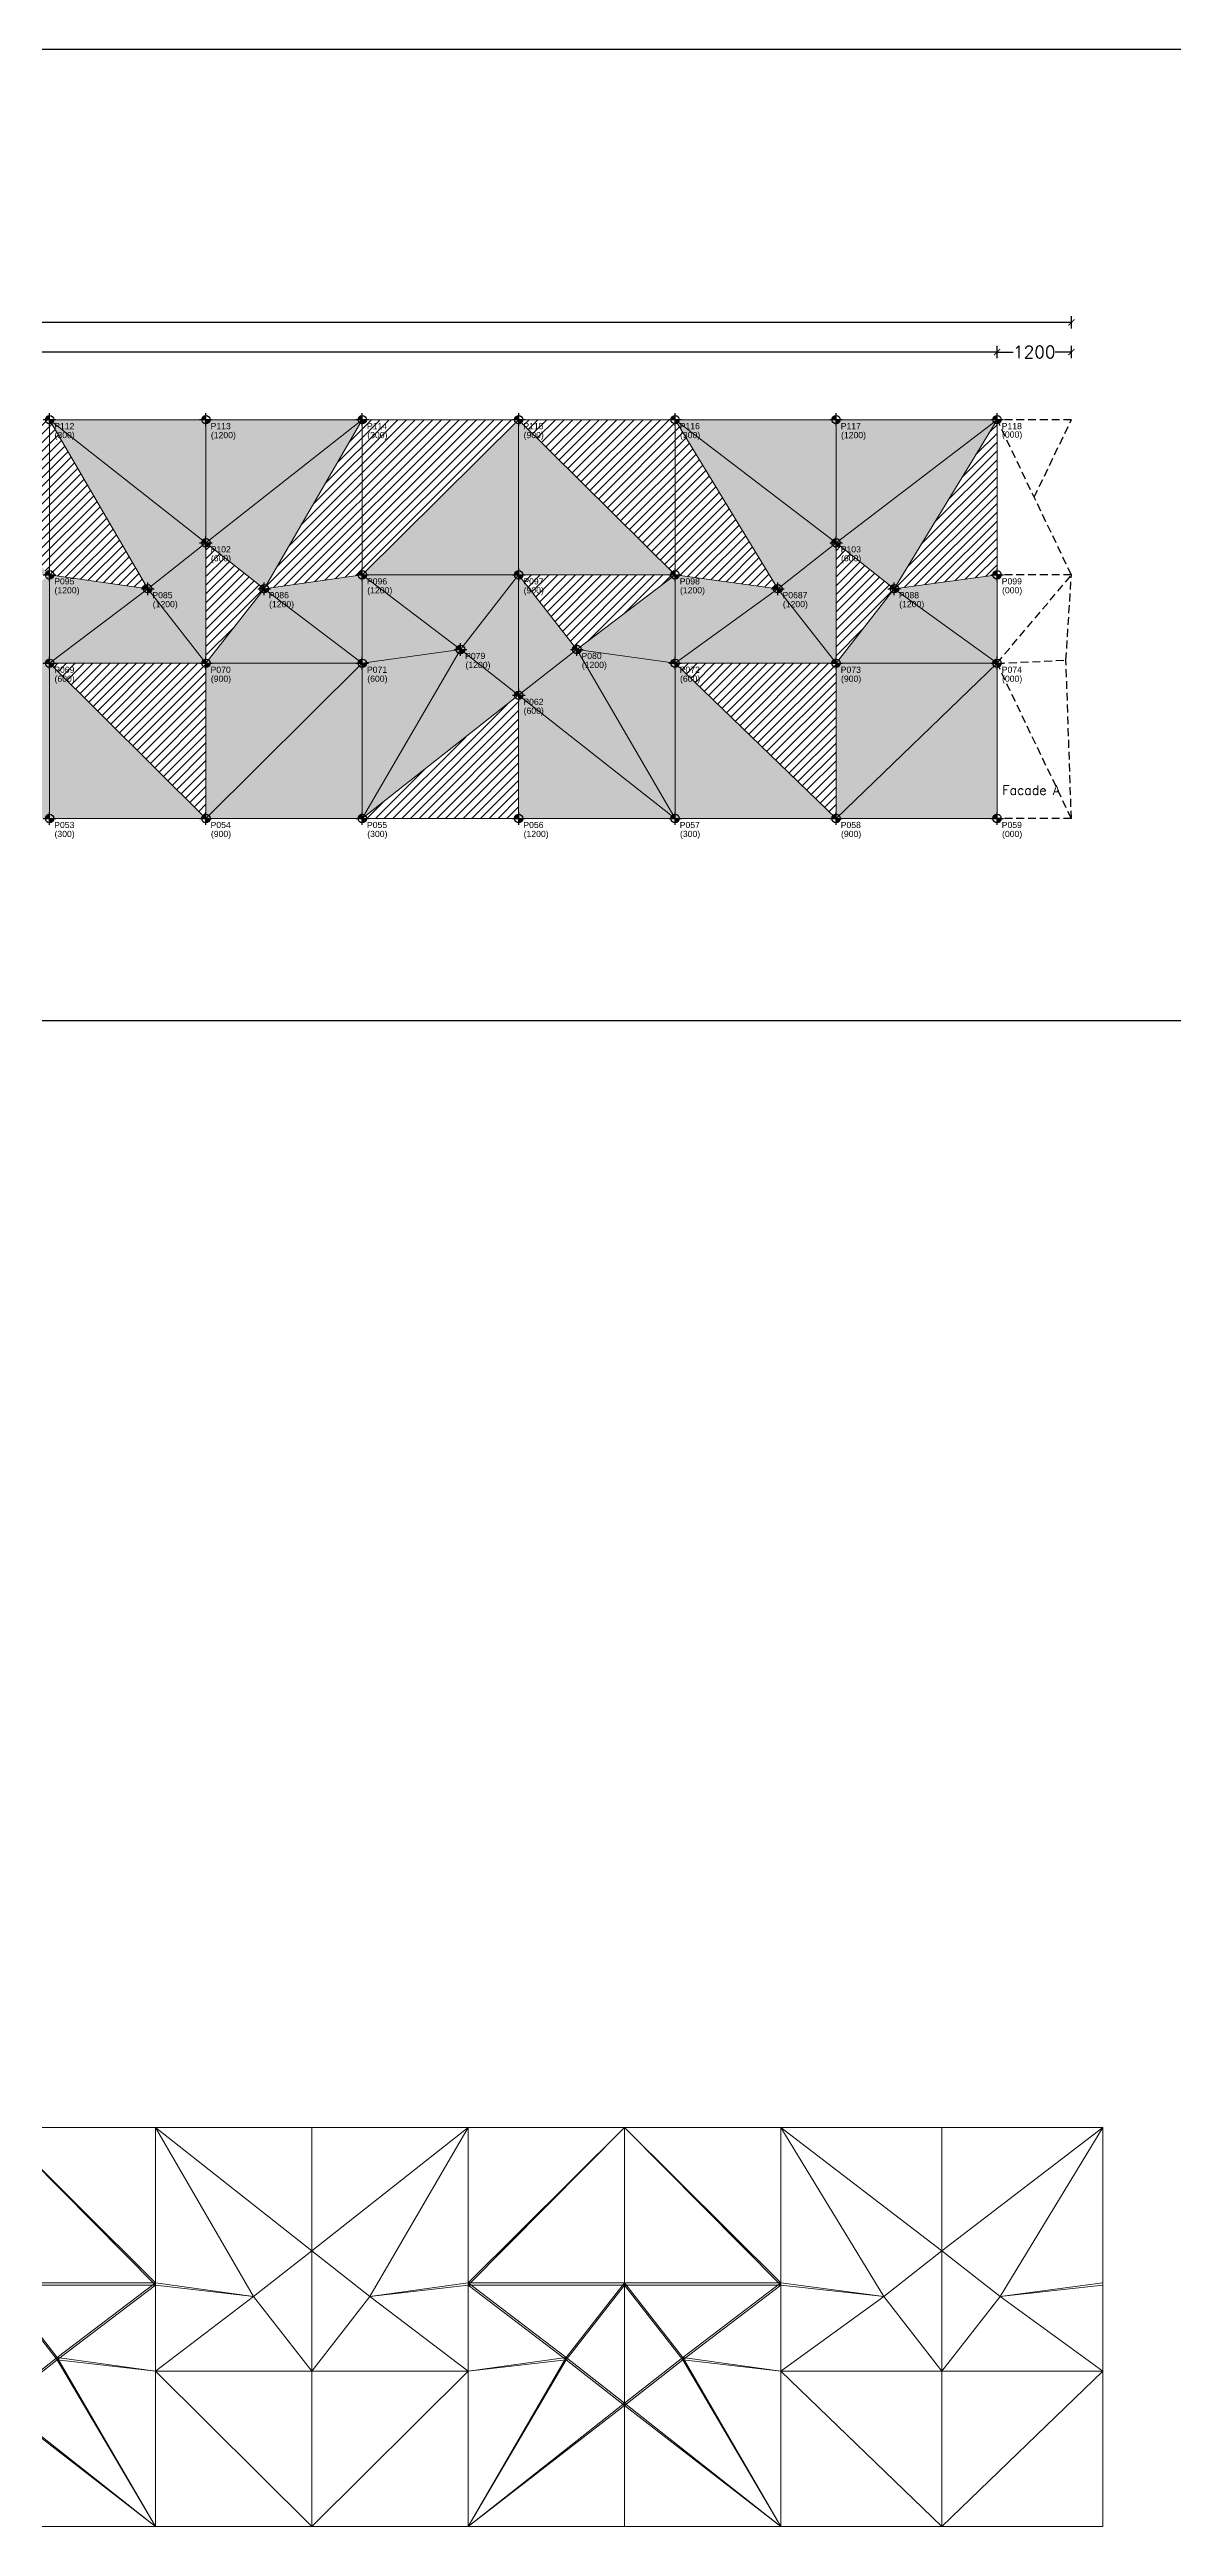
# Model space of a CAD drawing. Header units: millimetres. Extents: x -5121 to 189455, y -14753 to 25252.
# Drawn here: x 131596 to 149744, y -14753 to 25252 of the extents above; entities that cross this region are included whole.
import ezdxf
from ezdxf.enums import TextEntityAlignment as Align

# ---------------------------------------------------------------- set-up
doc = ezdxf.new("R2010")
doc.units = ezdxf.units.MM
doc.header["$MEASUREMENT"] = 0
doc.header["$PDMODE"] = 3
doc.header["$PDSIZE"] = -1
doc.linetypes.add('HIDDEN', pattern=[9.525, 6.35, -3.175])
for name, color, linetype in [('Ano_Tag_Coordinate', 95, 'Continuous'), ('Ano_Tag_Lvl', 95, 'Continuous'), ('Dim_Arc_100', 4, 'Continuous'), ('Hth_Elv_199', 199, 'Continuous'), ('Hth_Elv_200', 200, 'Continuous'), ('Hth_Elv_201', 201, 'Continuous'), ('Pln_Elv_05', 9, 'Continuous'), ('Txt_Ano', 95, 'Continuous'), ('Txt_Arc', 95, 'Continuous')]:
    doc.layers.add(name, color=color, linetype=linetype)
doc.layers.add('Fab_Elv_Proposed', color=4, linetype='Continuous', lineweight=18)
doc.layers.add('Hth_Level Tag', color=202, linetype='Continuous', lineweight=13)
doc.layers.add('Pln_Non-Printable', color=3, linetype='Continuous', plot=False)
doc.styles.add('ARIAL', font='arial.ttf')
doc.styles.add('MSA_Standard', font='romans.shx')
doc.dimstyles.new('Msa_1_100', dxfattribs={"dimscale": 100, "dimtxt": 2, "dimasz": 1, "dimexe": 1, "dimexo": 0, "dimgap": 0, "dimtad": 0, "dimdec": 0, "dimzin": 0, "dimdsep": 46, "dimtxsty": 'MSA_Standard', "dimblk": 'ARCHTICK', "dimcen": 0.09, "dimclrd": 4, "dimclre": 4, "dimclrt": 6, "dimadec": 0, "dimazin": 0, "dimtfac": 1, "dimtdec": 0, "dimtofl": 0, "dimtmove": 0, "dimatfit": 3, "dimfxl": 1, "dimfxlon": 1, "dimtolj": 1, "dimtzin": 0, "dimlwd": -1, "dimlwe": -1, "dimarcsym": 0})

# ---------------------------------------------------------------- blocks, each defined once
blk = doc.blocks.new('_ArchTick')
at = {"linetype": 'ByBlock', "const_width": 0.15}
blk.add_lwpolyline([(-0.5, -0.5), (0.5, 0.5)], dxfattribs=at)
blk = doc.blocks.new('*D77')
at = {"layer": 'Defpoints', "color": 0, "transparency": 16777216}
for p in [(148096, 20844), (110046, 19274), (148096, 19274)]:
    blk.add_point(p, dxfattribs=at)
at = {"layer": 'Dim_Arc_100', "color": 4, "transparency": 16777216}
for p, q in [((110046, 20744), (110046, 20944)), ((110046, 20844), (128623, 20844)), ((148096, 20844), (129518, 20844)), ((148096, 20744), (148096, 20944))]:
    blk.add_line(p, q, dxfattribs=at)
at = {"layer": 'Dim_Arc_100', "color": 4, "transparency": 16777216, "xscale": 100, "yscale": 100, "zscale": 100, "rotation": 180}
blk.add_blockref('_ArchTick', (110046, 20844), dxfattribs=at)
at = {"layer": 'Dim_Arc_100', "color": 4, "transparency": 16777216, "xscale": 100, "yscale": 100, "zscale": 100}
blk.add_blockref('_ArchTick', (148096, 20844), dxfattribs=at)
at = {"layer": 'Dim_Arc_100', "color": 6, "transparency": 16777216, "insert": (129071, 20844), "char_height": 200, "attachment_point": 5, "style": 'MSA_Standard'}
blk.add_mtext('\\A1;38050', dxfattribs=at)
blk = doc.blocks.new('*D79')
at = {"layer": 'Defpoints', "color": 0, "transparency": 16777216}
for p in [(146896, 20366), (111246, 19274), (146896, 19274)]:
    blk.add_point(p, dxfattribs=at)
at = {"layer": 'Dim_Arc_100', "color": 4, "transparency": 16777216}
for p, q in [((111246, 20266), (111246, 20466)), ((146896, 20266), (146896, 20466)), ((111246, 20366), (128623, 20366)), ((146896, 20366), (129518, 20366))]:
    blk.add_line(p, q, dxfattribs=at)
at = {"layer": 'Dim_Arc_100', "color": 4, "transparency": 16777216, "xscale": 100, "yscale": 100, "zscale": 100, "rotation": 180}
blk.add_blockref('_ArchTick', (111246, 20366), dxfattribs=at)
at = {"layer": 'Dim_Arc_100', "color": 4, "transparency": 16777216, "xscale": 100, "yscale": 100, "zscale": 100}
blk.add_blockref('_ArchTick', (146896, 20366), dxfattribs=at)
at = {"layer": 'Dim_Arc_100', "color": 6, "transparency": 16777216, "insert": (129071, 20366), "char_height": 200, "attachment_point": 5, "style": 'MSA_Standard'}
blk.add_mtext('\\A1;35650', dxfattribs=at)
blk = doc.blocks.new('*D80')
at = {"layer": 'Defpoints', "color": 0, "transparency": 16777216}
for p in [(148096, 20366), (146896, 19274), (148096, 19274)]:
    blk.add_point(p, dxfattribs=at)
at = {"layer": 'Dim_Arc_100', "color": 4, "transparency": 16777216}
for p, q in [((146896, 20266), (146896, 20466)), ((148096, 20266), (148096, 20466)), ((146896, 20366), (147158, 20366)), ((148096, 20366), (147834, 20366))]:
    blk.add_line(p, q, dxfattribs=at)
at = {"layer": 'Dim_Arc_100', "color": 4, "transparency": 16777216, "xscale": 100, "yscale": 100, "zscale": 100, "rotation": 180}
blk.add_blockref('_ArchTick', (146896, 20366), dxfattribs=at)
at = {"layer": 'Dim_Arc_100', "color": 4, "transparency": 16777216, "xscale": 100, "yscale": 100, "zscale": 100}
blk.add_blockref('_ArchTick', (148096, 20366), dxfattribs=at)
at = {"layer": 'Dim_Arc_100', "color": 6, "transparency": 16777216, "insert": (147496, 20366), "char_height": 200, "attachment_point": 5, "style": 'MSA_Standard'}
blk.add_mtext('\\A1;1200', dxfattribs=at)
blk = doc.blocks.new('Ano_Tag_Coordinate')
at = {"layer": 'Hth_Level Tag', "linetype": 'ByBlock'}
h = blk.add_hatch(color=256, dxfattribs=at)
h.dxf.hatch_style = 1
h.paths.add_polyline_path([(-1301, 0), (0, 0), (0, 1301, 0.4142136)])
h = blk.add_hatch(color=256, dxfattribs=at)
h.dxf.hatch_style = 1
h.paths.add_polyline_path([(1301, 0), (0, 0), (0, -1301, 0.4142136)])
at = {"layer": 'Ano_Tag_Lvl', "linetype": 'ByBlock'}
for points in [[(-1951, 0), (1951, 0)], [(0, -1951), (0, 1951)]]:
    blk.add_lwpolyline(points, dxfattribs=at)
blk.add_circle((0, 0), 1301, dxfattribs=at)
at = {"layer": 'Txt_Ano', "style": 'ARIAL'}
blk.add_attdef('PXXX', text='', height=2000, dxfattribs=at).set_placement((2820, 0), align=Align.MIDDLE_LEFT)
blk = doc.blocks.new('B_Tags')
at = {"layer": 'Ano_Tag_Coordinate'}
ref = blk.add_blockref('Ano_Tag_Coordinate', (131596, 19274), dxfattribs=dict(at, xscale=0.05239253852392003, yscale=0.05239253852392003, zscale=0.05239253852392003))
ref.add_attrib('PXXX', 'P112', dxfattribs={"layer": 'Txt_Ano', "height": 100, "style": 'ARIAL'}).set_placement((131671, 19170), align=Align.MIDDLE_LEFT)
ref = blk.add_blockref('Ano_Tag_Coordinate', (134121, 19274), dxfattribs=dict(at, xscale=0.05239253852392003, yscale=0.05239253852392003, zscale=0.05239253852392003))
ref.add_attrib('PXXX', 'P113', dxfattribs={"layer": 'Txt_Ano', "height": 100, "style": 'ARIAL'}).set_placement((134196, 19170), align=Align.MIDDLE_LEFT)
ref = blk.add_blockref('Ano_Tag_Coordinate', (136646, 19274), dxfattribs=dict(at, xscale=0.05239253852392003, yscale=0.05239253852392003, zscale=0.05239253852392003))
ref.add_attrib('PXXX', 'P114', dxfattribs={"layer": 'Txt_Ano', "height": 100, "style": 'ARIAL'}).set_placement((136721, 19170), align=Align.MIDDLE_LEFT)
ref = blk.add_blockref('Ano_Tag_Coordinate', (139171, 19274), dxfattribs=dict(at, xscale=0.05239253852392003, yscale=0.05239253852392003, zscale=0.05239253852392003))
ref.add_attrib('PXXX', 'P115', dxfattribs={"layer": 'Txt_Ano', "height": 100, "style": 'ARIAL'}).set_placement((139246, 19170), align=Align.MIDDLE_LEFT)
ref = blk.add_blockref('Ano_Tag_Coordinate', (141696, 19274), dxfattribs=dict(at, xscale=0.05239253852392003, yscale=0.05239253852392003, zscale=0.05239253852392003))
ref.add_attrib('PXXX', 'P116', dxfattribs={"layer": 'Txt_Ano', "height": 100, "style": 'ARIAL'}).set_placement((141771, 19170), align=Align.MIDDLE_LEFT)
ref = blk.add_blockref('Ano_Tag_Coordinate', (144296, 19274), dxfattribs=dict(at, xscale=0.05239253852392003, yscale=0.05239253852392003, zscale=0.05239253852392003))
ref.add_attrib('PXXX', 'P117', dxfattribs={"layer": 'Txt_Ano', "height": 100, "style": 'ARIAL'}).set_placement((144371, 19170), align=Align.MIDDLE_LEFT)
ref = blk.add_blockref('Ano_Tag_Coordinate', (146896, 19274), dxfattribs=dict(at, xscale=0.05239253852392003, yscale=0.05239253852392003, zscale=0.05239253852392003))
ref.add_attrib('PXXX', 'P118', dxfattribs={"layer": 'Txt_Ano', "height": 100, "style": 'ARIAL'}).set_placement((146971, 19170), align=Align.MIDDLE_LEFT)
ref = blk.add_blockref('Ano_Tag_Coordinate', (134121, 17284), dxfattribs=dict(at, xscale=0.05239253852392003, yscale=0.05239253852392003, zscale=0.05239253852392003))
ref.add_attrib('PXXX', 'P102', dxfattribs={"layer": 'Txt_Ano', "height": 100, "style": 'ARIAL'}).set_placement((134196, 17180), align=Align.MIDDLE_LEFT)
ref = blk.add_blockref('Ano_Tag_Coordinate', (144296, 17284), dxfattribs=dict(at, xscale=0.05239253852392003, yscale=0.05239253852392003, zscale=0.05239253852392003))
ref.add_attrib('PXXX', 'P103', dxfattribs={"layer": 'Txt_Ano', "height": 100, "style": 'ARIAL'}).set_placement((144371, 17180), align=Align.MIDDLE_LEFT)
ref = blk.add_blockref('Ano_Tag_Coordinate', (131596, 16767), dxfattribs=dict(at, xscale=0.05239253852392003, yscale=0.05239253852392003, zscale=0.05239253852392003))
ref.add_attrib('PXXX', 'P095', dxfattribs={"layer": 'Txt_Ano', "height": 100, "style": 'ARIAL'}).set_placement((131671, 16663), align=Align.MIDDLE_LEFT)
ref = blk.add_blockref('Ano_Tag_Coordinate', (136646, 16767), dxfattribs=dict(at, xscale=0.05239253852392003, yscale=0.05239253852392003, zscale=0.05239253852392003))
ref.add_attrib('PXXX', 'P096', dxfattribs={"layer": 'Txt_Ano', "height": 100, "style": 'ARIAL'}).set_placement((136721, 16663), align=Align.MIDDLE_LEFT)
ref = blk.add_blockref('Ano_Tag_Coordinate', (139171, 16767), dxfattribs=dict(at, xscale=0.05239253852392003, yscale=0.05239253852392003, zscale=0.05239253852392003))
ref.add_attrib('PXXX', 'P097', dxfattribs={"layer": 'Txt_Ano', "height": 100, "style": 'ARIAL'}).set_placement((139246, 16663), align=Align.MIDDLE_LEFT)
ref = blk.add_blockref('Ano_Tag_Coordinate', (141696, 16767), dxfattribs=dict(at, xscale=0.05239253852392003, yscale=0.05239253852392003, zscale=0.05239253852392003))
ref.add_attrib('PXXX', 'P098', dxfattribs={"layer": 'Txt_Ano', "height": 100, "style": 'ARIAL'}).set_placement((141771, 16663), align=Align.MIDDLE_LEFT)
ref = blk.add_blockref('Ano_Tag_Coordinate', (146896, 16767), dxfattribs=dict(at, xscale=0.05239253852392003, yscale=0.05239253852392003, zscale=0.05239253852392003))
ref.add_attrib('PXXX', 'P099', dxfattribs={"layer": 'Txt_Ano', "height": 100, "style": 'ARIAL'}).set_placement((146971, 16663), align=Align.MIDDLE_LEFT)
ref = blk.add_blockref('Ano_Tag_Coordinate', (133181, 16544), dxfattribs=dict(at, xscale=0.05239253852392003, yscale=0.05239253852392003, zscale=0.05239253852392003))
ref.add_attrib('PXXX', 'P085', dxfattribs={"layer": 'Txt_Ano', "height": 100, "style": 'ARIAL'}).set_placement((133256, 16440), align=Align.MIDDLE_LEFT)
ref = blk.add_blockref('Ano_Tag_Coordinate', (135061, 16544), dxfattribs=dict(at, xscale=0.05239253852392003, yscale=0.05239253852392003, zscale=0.05239253852392003))
ref.add_attrib('PXXX', 'P086', dxfattribs={"layer": 'Txt_Ano', "height": 100, "style": 'ARIAL'}).set_placement((135135, 16440), align=Align.MIDDLE_LEFT)
ref = blk.add_blockref('Ano_Tag_Coordinate', (143356, 16544), dxfattribs=dict(at, xscale=0.05239253852392003, yscale=0.05239253852392003, zscale=0.05239253852392003))
ref.add_attrib('PXXX', 'P0687', dxfattribs={"layer": 'Txt_Ano', "height": 100, "style": 'ARIAL'}).set_placement((143431, 16440), align=Align.MIDDLE_LEFT)
ref = blk.add_blockref('Ano_Tag_Coordinate', (145236, 16544), dxfattribs=dict(at, xscale=0.05239253852392003, yscale=0.05239253852392003, zscale=0.05239253852392003))
ref.add_attrib('PXXX', 'P088', dxfattribs={"layer": 'Txt_Ano', "height": 100, "style": 'ARIAL'}).set_placement((145310, 16440), align=Align.MIDDLE_LEFT)
ref = blk.add_blockref('Ano_Tag_Coordinate', (138231, 15562), dxfattribs=dict(at, xscale=0.05239253852392003, yscale=0.05239253852392003, zscale=0.05239253852392003))
ref.add_attrib('PXXX', 'P079', dxfattribs={"layer": 'Txt_Ano', "height": 100, "style": 'ARIAL'}).set_placement((138306, 15458), align=Align.MIDDLE_LEFT)
ref = blk.add_blockref('Ano_Tag_Coordinate', (140111, 15562), dxfattribs=dict(at, xscale=0.05239253852392003, yscale=0.05239253852392003, zscale=0.05239253852392003))
ref.add_attrib('PXXX', 'P080', dxfattribs={"layer": 'Txt_Ano', "height": 100, "style": 'ARIAL'}).set_placement((140185, 15458), align=Align.MIDDLE_LEFT)
ref = blk.add_blockref('Ano_Tag_Coordinate', (131596, 15339), dxfattribs=dict(at, xscale=0.05239253852392003, yscale=0.05239253852392003, zscale=0.05239253852392003))
ref.add_attrib('PXXX', 'P069', dxfattribs={"layer": 'Txt_Ano', "height": 100, "style": 'ARIAL'}).set_placement((131671, 15235), align=Align.MIDDLE_LEFT)
ref = blk.add_blockref('Ano_Tag_Coordinate', (134121, 15339), dxfattribs=dict(at, xscale=0.05239253852392003, yscale=0.05239253852392003, zscale=0.05239253852392003))
ref.add_attrib('PXXX', 'P070', dxfattribs={"layer": 'Txt_Ano', "height": 100, "style": 'ARIAL'}).set_placement((134196, 15235), align=Align.MIDDLE_LEFT)
ref = blk.add_blockref('Ano_Tag_Coordinate', (136646, 15339), dxfattribs=dict(at, xscale=0.05239253852392003, yscale=0.05239253852392003, zscale=0.05239253852392003))
ref.add_attrib('PXXX', 'P071', dxfattribs={"layer": 'Txt_Ano', "height": 100, "style": 'ARIAL'}).set_placement((136721, 15235), align=Align.MIDDLE_LEFT)
ref = blk.add_blockref('Ano_Tag_Coordinate', (141696, 15339), dxfattribs=dict(at, xscale=0.05239253852392003, yscale=0.05239253852392003, zscale=0.05239253852392003))
ref.add_attrib('PXXX', 'P072', dxfattribs={"layer": 'Txt_Ano', "height": 100, "style": 'ARIAL'}).set_placement((141771, 15235), align=Align.MIDDLE_LEFT)
ref = blk.add_blockref('Ano_Tag_Coordinate', (144296, 15339), dxfattribs=dict(at, xscale=0.05239253852392003, yscale=0.05239253852392003, zscale=0.05239253852392003))
ref.add_attrib('PXXX', 'P073', dxfattribs={"layer": 'Txt_Ano', "height": 100, "style": 'ARIAL'}).set_placement((144371, 15235), align=Align.MIDDLE_LEFT)
ref = blk.add_blockref('Ano_Tag_Coordinate', (146896, 15339), dxfattribs=dict(at, xscale=0.05239253852392003, yscale=0.05239253852392003, zscale=0.05239253852392003))
ref.add_attrib('PXXX', 'P074', dxfattribs={"layer": 'Txt_Ano', "height": 100, "style": 'ARIAL'}).set_placement((146971, 15235), align=Align.MIDDLE_LEFT)
ref = blk.add_blockref('Ano_Tag_Coordinate', (139171, 14822), dxfattribs=dict(at, xscale=0.05239253852392003, yscale=0.05239253852392003, zscale=0.05239253852392003))
ref.add_attrib('PXXX', 'P062', dxfattribs={"layer": 'Txt_Ano', "height": 100, "style": 'ARIAL'}).set_placement((139246, 14718), align=Align.MIDDLE_LEFT)
ref = blk.add_blockref('Ano_Tag_Coordinate', (131596, 12832), dxfattribs=dict(at, xscale=0.05239253852392003, yscale=0.05239253852392003, zscale=0.05239253852392003))
ref.add_attrib('PXXX', 'P053', dxfattribs={"layer": 'Txt_Ano', "height": 100, "style": 'ARIAL'}).set_placement((131671, 12728), align=Align.MIDDLE_LEFT)
ref = blk.add_blockref('Ano_Tag_Coordinate', (134121, 12832), dxfattribs=dict(at, xscale=0.05239253852392003, yscale=0.05239253852392003, zscale=0.05239253852392003))
ref.add_attrib('PXXX', 'P054', dxfattribs={"layer": 'Txt_Ano', "height": 100, "style": 'ARIAL'}).set_placement((134196, 12728), align=Align.MIDDLE_LEFT)
ref = blk.add_blockref('Ano_Tag_Coordinate', (136646, 12832), dxfattribs=dict(at, xscale=0.05239253852392003, yscale=0.05239253852392003, zscale=0.05239253852392003))
ref.add_attrib('PXXX', 'P055', dxfattribs={"layer": 'Txt_Ano', "height": 100, "style": 'ARIAL'}).set_placement((136721, 12728), align=Align.MIDDLE_LEFT)
ref = blk.add_blockref('Ano_Tag_Coordinate', (139171, 12832), dxfattribs=dict(at, xscale=0.05239253852392003, yscale=0.05239253852392003, zscale=0.05239253852392003))
ref.add_attrib('PXXX', 'P056', dxfattribs={"layer": 'Txt_Ano', "height": 100, "style": 'ARIAL'}).set_placement((139246, 12728), align=Align.MIDDLE_LEFT)
ref = blk.add_blockref('Ano_Tag_Coordinate', (141696, 12832), dxfattribs=dict(at, xscale=0.05239253852392003, yscale=0.05239253852392003, zscale=0.05239253852392003))
ref.add_attrib('PXXX', 'P057', dxfattribs={"layer": 'Txt_Ano', "height": 100, "style": 'ARIAL'}).set_placement((141771, 12728), align=Align.MIDDLE_LEFT)
ref = blk.add_blockref('Ano_Tag_Coordinate', (144296, 12832), dxfattribs=dict(at, xscale=0.05239253852392003, yscale=0.05239253852392003, zscale=0.05239253852392003))
ref.add_attrib('PXXX', 'P058', dxfattribs={"layer": 'Txt_Ano', "height": 100, "style": 'ARIAL'}).set_placement((144371, 12728), align=Align.MIDDLE_LEFT)
ref = blk.add_blockref('Ano_Tag_Coordinate', (146896, 12832), dxfattribs=dict(at, xscale=0.05239253852392003, yscale=0.05239253852392003, zscale=0.05239253852392003))
ref.add_attrib('PXXX', 'P059', dxfattribs={"layer": 'Txt_Ano', "height": 100, "style": 'ARIAL'}).set_placement((146971, 12728), align=Align.MIDDLE_LEFT)
at = {"layer": 'Txt_Arc', "char_height": 100, "width": 1755.88, "attachment_point": 1, "style": 'ARIAL'}
for s, insert in [('(300)', (131676, 19075, -31)), ('(1200)', (134201, 19075, -31)), ('(300)', (136726, 19075, -31)), ('(900)', (139251, 19075, -31)), ('(300)', (141776, 19075, -31)), ('(1200)', (144376, 19075, -31)), ('(000)', (146976, 19084)), ('(600)', (134201, 17085, -31)), ('(600)', (144376, 17085, -31)), ('(1200)', (131676, 16568, 31)), ('(1200)', (136726, 16568, 31)), ('(900)', (139251, 16568, -31)), ('(1200)', (141776, 16568, 31)), ('(000)', (146976, 16568, -31)), ('(1200)', (133262, 16345, -31)), ('(1200)', (135141, 16345)), ('(1200)', (143437, 16345, -31)), ('(1200)', (145316, 16345)), ('(1200)', (138312, 15363, -31)), ('(1200)', (140191, 15363)), ('(600)', (131676, 15140)), ('(900)', (134201, 15140)), ('(600)', (136726, 15140)), ('(600)', (141776, 15140)), ('(900)', (144376, 15140)), ('(000)', (146976, 15140, -31)), ('(600)', (139251, 14623, -31)), ('(300)', (131676, 12633)), ('(900)', (134201, 12633)), ('(900)', (134201, 12633)), ('(300)', (136726, 12633)), ('(1200)', (139251, 12633)), ('(300)', (141776, 12633)), ('(900)', (144376, 12633)), ('(000)', (146976, 12633))]:
    blk.add_mtext(s, dxfattribs=dict(at, insert=insert))
blk = doc.blocks.new('Facade B')
at = {"layer": 'Fab_Elv_Proposed'}
for points in [[(112906, -9021), (113846, -8281), (111246, -6291), (111246, -6291)], [(113846, -8281), (113846, -6291), (111246, -6291)], [(111246, -6291), (112906, -9021), (111246, -8798)], [(114786, -9021), (113846, -8281), (116446, -6291), (116446, -6291)], [(113846, -8281), (113846, -6291), (116446, -6291)], [(116446, -6291), (114786, -9021), (116446, -8798)], [(118971, -6291), (118971, -8798), (116446, -8798)], [(116446, -6291), (118971, -6291), (116446, -8798)], [(118971, -6291), (118971, -8798), (121496, -8798)], [(121496, -6291), (118971, -6291), (121496, -8798)], [(123081, -9021), (124021, -8281), (121496, -6291), (121496, -6291)], [(124021, -8281), (124021, -6291), (121496, -6291)], [(121496, -6291), (123081, -9021), (121496, -8798)], [(124961, -9021), (124021, -8281), (126546, -6291), (126546, -6291)], [(124021, -8281), (124021, -6291), (126546, -6291)], [(126546, -6291), (124961, -9021), (126546, -8798)], [(129071, -6291), (129071, -8798), (126546, -8798)], [(126546, -6291), (129071, -6291), (126546, -8798)], [(129071, -6291), (129071, -8798), (131596, -8798)], [(131596, -6291), (129071, -6291), (131596, -8798)], [(133181, -9021), (134121, -8281), (131596, -6291), (131596, -6291)], [(134121, -8281), (134121, -6291), (131596, -6291)], [(131596, -6291), (133181, -9021), (131596, -8798)], [(135061, -9021), (134121, -8281), (136646, -6291), (136646, -6291)], [(134121, -8281), (134121, -6291), (136646, -6291)], [(136646, -6291), (135061, -9021), (136646, -8798)], [(139171, -6291), (139171, -8798), (136646, -8798)], [(136646, -6291), (139171, -6291), (136646, -8798)], [(139171, -6291), (139171, -8798), (141696, -8798)], [(141696, -6291), (139171, -6291), (141696, -8798)], [(143356, -9021), (144296, -8281), (141696, -6291), (141696, -6291)], [(144296, -8281), (144296, -6291), (141696, -6291)], [(141696, -6291), (143356, -9021), (141696, -8798)], [(145236, -9021), (144296, -8281), (146896, -6291), (146896, -6291)], [(144296, -8281), (144296, -6291), (146896, -6291)], [(146896, -6291), (145236, -9021), (146896, -8798)], [(113846, -10226), (112906, -9021), (113846, -8281)], [(113846, -10226), (114786, -9021), (113846, -8281)], [(124021, -10226), (123081, -9021), (124021, -8281)], [(124021, -10226), (124961, -9021), (124021, -8281)], [(134121, -10226), (133181, -9021), (134121, -8281)], [(134121, -10226), (135061, -9021), (134121, -8281)], [(144296, -10226), (143356, -9021), (144296, -8281)], [(144296, -10226), (145236, -9021), (144296, -8281)], [(111246, -8798), (112906, -9021), (111246, -10226)], [(116446, -8798), (114786, -9021), (116446, -10226)], [(116446, -8798), (118971, -8798), (118031, -10003)], [(116446, -10226), (118031, -10003), (116446, -8798)], [(118971, -8798), (118031, -10003), (118971, -10743)], [(121496, -8798), (118971, -8798), (119911, -10003)], [(118971, -8798), (119911, -10003), (118971, -10743)], [(121496, -10226), (119911, -10003), (121496, -8798)], [(121496, -8798), (123081, -9021), (121496, -10226)], [(126546, -8798), (124961, -9021), (126546, -10226)], [(126546, -8798), (129071, -8798), (128131, -10003)], [(126546, -10226), (128131, -10003), (126546, -8798)], [(129071, -8798), (128131, -10003), (129071, -10743)], [(131596, -8798), (129071, -8798), (130011, -10003)], [(129071, -8798), (130011, -10003), (129071, -10743)], [(131596, -10226), (130011, -10003), (131596, -8798)], [(131596, -8798), (133181, -9021), (131596, -10226)], [(136646, -8798), (135061, -9021), (136646, -10226)], [(136646, -8798), (139171, -8798), (138231, -10003)], [(136646, -10226), (138231, -10003), (136646, -8798)], [(139171, -8798), (138231, -10003), (139171, -10743)], [(141696, -8798), (139171, -8798), (140111, -10003)], [(139171, -8798), (140111, -10003), (139171, -10743)], [(141696, -10226), (140111, -10003), (141696, -8798)], [(141696, -8798), (143356, -9021), (141696, -10226)], [(146896, -8798), (145236, -9021), (146896, -10226)], [(111246, -10226), (113846, -10226), (112906, -9021)], [(116446, -10226), (113846, -10226), (114786, -9021)], [(121496, -10226), (124021, -10226), (123081, -9021)], [(126546, -10226), (124021, -10226), (124961, -9021)], [(131596, -10226), (134121, -10226), (133181, -9021)], [(136646, -10226), (134121, -10226), (135061, -9021)], [(141696, -10226), (144296, -10226), (143356, -9021)], [(146896, -10226), (144296, -10226), (145236, -9021)], [(113846, -12733), (113846, -10226), (111246, -10226)], [(111246, -12733), (113846, -12733), (111246, -10226)], [(113846, -12733), (113846, -10226), (116446, -10226)], [(116446, -12733), (113846, -12733), (116446, -10226)], [(118031, -10003), (118971, -10743), (116446, -12733), (116446, -12733)], [(116446, -12733), (118031, -10003), (116446, -10226)], [(119911, -10003), (118971, -10743), (121496, -12733), (121496, -12733)], [(121496, -12733), (119911, -10003), (121496, -10226)], [(124021, -12733), (124021, -10226), (121496, -10226)], [(121496, -12733), (124021, -12733), (121496, -10226)], [(124021, -12733), (124021, -10226), (126546, -10226)], [(126546, -12733), (124021, -12733), (126546, -10226)], [(128131, -10003), (129071, -10743), (126546, -12733), (126546, -12733)], [(126546, -12733), (128131, -10003), (126546, -10226)], [(130011, -10003), (129071, -10743), (131596, -12733), (131596, -12733)], [(131596, -12733), (130011, -10003), (131596, -10226)], [(134121, -12733), (134121, -10226), (131596, -10226)], [(131596, -12733), (134121, -12733), (131596, -10226)], [(134121, -12733), (134121, -10226), (136646, -10226)], [(136646, -12733), (134121, -12733), (136646, -10226)], [(138231, -10003), (139171, -10743), (136646, -12733), (136646, -12733)], [(136646, -12733), (138231, -10003), (136646, -10226)], [(140111, -10003), (139171, -10743), (141696, -12733), (141696, -12733)], [(141696, -12733), (140111, -10003), (141696, -10226)], [(144296, -12733), (144296, -10226), (141696, -10226)], [(141696, -12733), (144296, -12733), (141696, -10226)], [(144296, -12733), (144296, -10226), (146896, -10226)], [(146896, -12733), (144296, -12733), (146896, -10226)], [(118971, -10743), (118971, -12733), (116446, -12733)], [(118971, -10743), (118971, -12733), (121496, -12733)], [(129071, -10743), (129071, -12733), (126546, -12733)], [(129071, -10743), (129071, -12733), (131596, -12733)], [(139171, -10743), (139171, -12733), (136646, -12733)], [(139171, -10743), (139171, -12733), (141696, -12733)]]:
    blk.add_lwpolyline(points, close=True, dxfattribs=at)
blk = doc.blocks.new('elevatiob b')
at = {"layer": 'Fab_Elv_Proposed', "color": 2}
for points in [[(114615, -20609), (115555, -19869), (112955, -17879), (112955, -17879)], [(115555, -19869), (115555, -17879), (112955, -17879)], [(112955, -17879), (114615, -20609), (112955, -20424)], [(116495, -20609), (115555, -19869), (118155, -17879), (118155, -17879)], [(115555, -19869), (115555, -17879), (118155, -17879)], [(118155, -17879), (116495, -20609), (118155, -20424)], [(120680, -17879), (120680, -20424), (118155, -20424)], [(118155, -17879), (120680, -17879), (118155, -20424)], [(120680, -17879), (120680, -20424), (123205, -20424)], [(123205, -17879), (120680, -17879), (123205, -20424)], [(124790, -20609), (125730, -19869), (123205, -17879), (123205, -17879)], [(125730, -19869), (125730, -17879), (123205, -17879)], [(123205, -17879), (124790, -20609), (123205, -20424)], [(126670, -20609), (125730, -19869), (128255, -17879), (128255, -17879)], [(125730, -19869), (125730, -17879), (128255, -17879)], [(128255, -17879), (126670, -20609), (128255, -20424)], [(130780, -17879), (130780, -20424), (128255, -20424)], [(128255, -17879), (130780, -17879), (128255, -20424)], [(130780, -17879), (130780, -20424), (133305, -20424)], [(133305, -17879), (130780, -17879), (133305, -20424)], [(134890, -20609), (135830, -19869), (133305, -17879), (133305, -17879)], [(135830, -19869), (135830, -17879), (133305, -17879)], [(133305, -17879), (134890, -20609), (133305, -20424)], [(136770, -20609), (135830, -19869), (138355, -17879), (138355, -17879)], [(135830, -19869), (135830, -17879), (138355, -17879)], [(138355, -17879), (136770, -20609), (138355, -20424)], [(140880, -17879), (140880, -20424), (138355, -20424)], [(138355, -17879), (140880, -17879), (138355, -20424)], [(140880, -17879), (140880, -20424), (143405, -20424)], [(143405, -17879), (140880, -17879), (143405, -20424)], [(145065, -20609), (146005, -19869), (143405, -17879), (143405, -17879)], [(146005, -19869), (146005, -17879), (143405, -17879)], [(143405, -17879), (145065, -20609), (143405, -20424)], [(146945, -20609), (146005, -19869), (148605, -17879), (148605, -17879)], [(146005, -19869), (146005, -17879), (148605, -17879)], [(148605, -17879), (146945, -20609), (148605, -20424)], [(115555, -21814), (114615, -20609), (115555, -19869)], [(115555, -21814), (116495, -20609), (115555, -19869)], [(125730, -21814), (124790, -20609), (125730, -19869)], [(125730, -21814), (126670, -20609), (125730, -19869)], [(135830, -21814), (134890, -20609), (135830, -19869)], [(135830, -21814), (136770, -20609), (135830, -19869)], [(146005, -21814), (145065, -20609), (146005, -19869)], [(146005, -21814), (146945, -20609), (146005, -19869)], [(112955, -20424), (114615, -20609), (112955, -21814)], [(112955, -21814), (115555, -21814), (114615, -20609)], [(118155, -21814), (115555, -21814), (116495, -20609)], [(118155, -20424), (116495, -20609), (118155, -21814)], [(118155, -20424), (120680, -20424), (119740, -21629)], [(118155, -21814), (119740, -21629), (118155, -20424)], [(120680, -20424), (119740, -21629), (120680, -22369)], [(123205, -20424), (120680, -20424), (121620, -21629)], [(120680, -20424), (121620, -21629), (120680, -22369)], [(123205, -21814), (121620, -21629), (123205, -20424)], [(123205, -20424), (124790, -20609), (123205, -21814)], [(123205, -21814), (125730, -21814), (124790, -20609)], [(128255, -21814), (125730, -21814), (126670, -20609)], [(128255, -20424), (126670, -20609), (128255, -21814)], [(128255, -20424), (130780, -20424), (129840, -21629)], [(128255, -21814), (129840, -21629), (128255, -20424)], [(130780, -20424), (129840, -21629), (130780, -22369)], [(133305, -20424), (130780, -20424), (131720, -21629)], [(130780, -20424), (131720, -21629), (130780, -22369)], [(133305, -21814), (131720, -21629), (133305, -20424)], [(133305, -20424), (134890, -20609), (133305, -21814)], [(133305, -21814), (135830, -21814), (134890, -20609)], [(138355, -21814), (135830, -21814), (136770, -20609)], [(138355, -20424), (136770, -20609), (138355, -21814)], [(138355, -20424), (140880, -20424), (139940, -21629)], [(138355, -21814), (139940, -21629), (138355, -20424)], [(140880, -20424), (139940, -21629), (140880, -22369)], [(143405, -20424), (140880, -20424), (141820, -21629)], [(140880, -20424), (141820, -21629), (140880, -22369)], [(143405, -21814), (141820, -21629), (143405, -20424)], [(143405, -20424), (145065, -20609), (143405, -21814)], [(143405, -21814), (146005, -21814), (145065, -20609)], [(148605, -21814), (146005, -21814), (146945, -20609)], [(148605, -20424), (146945, -20609), (148605, -21814)], [(115555, -24321), (115555, -21814), (112955, -21814)], [(112955, -24321), (115555, -24321), (112955, -21814)], [(115555, -24321), (115555, -21814), (118155, -21814)], [(118155, -24321), (115555, -24321), (118155, -21814)], [(119740, -21629), (120680, -22369), (118155, -24321), (118155, -24321)], [(118155, -24321), (119740, -21629), (118155, -21814)], [(121620, -21629), (120680, -22369), (123205, -24321), (123205, -24321)], [(123205, -24321), (121620, -21629), (123205, -21814)], [(125730, -24321), (125730, -21814), (123205, -21814)], [(123205, -24321), (125730, -24321), (123205, -21814)], [(125730, -24321), (125730, -21814), (128255, -21814)], [(128255, -24321), (125730, -24321), (128255, -21814)], [(129840, -21629), (130780, -22369), (128255, -24321), (128255, -24321)], [(128255, -24321), (129840, -21629), (128255, -21814)], [(131720, -21629), (130780, -22369), (133305, -24321), (133305, -24321)], [(133305, -24321), (131720, -21629), (133305, -21814)], [(135830, -24321), (135830, -21814), (133305, -21814)], [(133305, -24321), (135830, -24321), (133305, -21814)], [(135830, -24321), (135830, -21814), (138355, -21814)], [(138355, -24321), (135830, -24321), (138355, -21814)], [(139940, -21629), (140880, -22369), (138355, -24321), (138355, -24321)], [(138355, -24321), (139940, -21629), (138355, -21814)], [(141820, -21629), (140880, -22369), (143405, -24321), (143405, -24321)], [(143405, -24321), (141820, -21629), (143405, -21814)], [(146005, -24321), (146005, -21814), (143405, -21814)], [(143405, -24321), (146005, -24321), (143405, -21814)], [(146005, -24321), (146005, -21814), (148605, -21814)], [(148605, -24321), (146005, -24321), (148605, -21814)], [(120680, -22369), (120680, -24321), (118155, -24321)], [(120680, -22369), (120680, -24321), (123205, -24321)], [(130780, -22369), (130780, -24321), (128255, -24321)], [(130780, -22369), (130780, -24321), (133305, -24321)], [(140880, -22369), (140880, -24321), (138355, -24321)], [(140880, -22369), (140880, -24321), (143405, -24321)]]:
    blk.add_lwpolyline(points, close=True, dxfattribs=at)

msp = doc.modelspace()

# ---------------------------------------------------------------- hatches: boundary and pattern name
at = {"layer": 'Hth_Elv_199'}
h = msp.add_hatch(color=256, dxfattribs=at)
h.dxf.hatch_style = 1
h.paths.add_polyline_path([(116445.9, 15338.9), (113845.9, 12831.9), (116445.9, 12831.9)])
h.paths.add_polyline_path([(116445.9, 15338.9), (113845.9, 15338.9), (113845.9, 12831.9)])
h.paths.add_polyline_path([(111245.9, 15338.9), (111245.9, 12831.9), (113845.9, 12831.9)])
h.paths.add_polyline_path([(112906, 16543.9), (111245.9, 15338.9), (113845.9, 15338.9)])
h.paths.add_polyline_path([(113845.9, 17283.9), (112906, 16543.9), (113845.9, 15338.9)])
h.paths.add_polyline_path([(111245.9, 19273.9), (112906, 16543.9), (113845.9, 17283.9)])
h.paths.add_polyline_path([(113845.9, 19273.9), (111245.9, 19273.9), (113845.9, 17283.9)])
h.paths.add_polyline_path([(116445.9, 19273.9), (113845.9, 17283.9), (114785.7, 16543.9)])
h.paths.add_polyline_path([(116445.9, 16766.9), (114785.7, 16543.9), (116445.9, 15338.9)])
h.paths.add_polyline_path([(114785.7, 16543.9), (113845.9, 15338.9), (116445.9, 15338.9)])
h.paths.add_polyline_path([(118031, 15561.9), (116445.9, 12831.9), (118970.9, 14821.9)])
h.paths.add_polyline_path([(118970.9, 16766.9), (118031, 15561.9), (118970.9, 14821.9)])
h.paths.add_polyline_path([(118970.9, 16766.9), (116445.9, 16766.9), (118031, 15561.9)])
h.paths.add_polyline_path([(116445.9, 16766.9), (116445.9, 15338.9), (118031, 15561.9)])
h.paths.add_polyline_path([(118970.9, 19273.9), (116445.9, 16766.9), (118970.9, 16766.9)])
h.paths.add_polyline_path([(118970.9, 19273.9), (118970.9, 16766.9), (121495.9, 16766.9)])
h.paths.add_polyline_path([(121495.9, 16766.9), (119910.7, 15561.9), (121495.9, 15338.9)])
h.paths.add_polyline_path([(121495.9, 15338.9), (119910.7, 15561.9), (121495.9, 12831.9)], flags=17)
h.paths.add_polyline_path([(119910.7, 15561.9), (118970.9, 14821.9), (121495.9, 12831.9)])
h.paths.add_polyline_path([(118970.9, 14821.9), (118970.9, 12831.9), (121495.9, 12831.9)])
h.paths.add_polyline_path([(121495.9, 15338.9), (121495.9, 12831.9), (124020.9, 12831.9)])
h.paths.add_polyline_path([(126545.9, 15338.9), (124020.9, 15338.9), (124020.9, 12831.9)])
h.paths.add_polyline_path([(126545.9, 15338.9), (124020.9, 12831.9), (126545.9, 12831.9)])
h.paths.add_polyline_path([(126545.9, 16766.9), (124960.7, 16543.9), (126545.9, 15338.9)])
h.paths.add_polyline_path([(124960.7, 16543.9), (124020.9, 15338.9), (126545.9, 15338.9)])
h.paths.add_polyline_path([(126545.9, 19273.9), (124020.9, 17283.9), (124960.7, 16543.9)])
h.paths.add_polyline_path([(121495.9, 19273.9), (123081, 16543.9), (124020.9, 17283.9)])
h.paths.add_polyline_path([(124020.9, 19273.9), (121495.9, 19273.9), (124020.9, 17283.9)])
h.paths.add_polyline_path([(124020.9, 17283.9), (123081, 16543.9), (124020.9, 15338.9)])
h.paths.add_polyline_path([(123081, 16543.9), (121495.9, 15338.9), (124020.9, 15338.9)])
h.paths.add_polyline_path([(128131, 15561.9), (126545.9, 12831.9), (129070.9, 14821.9)])
h.paths.add_polyline_path([(129070.9, 16766.9), (128131, 15561.9), (129070.9, 14821.9)])
h.paths.add_polyline_path([(129070.9, 16766.9), (126545.9, 16766.9), (128131, 15561.9)])
h.paths.add_polyline_path([(126545.9, 16766.9), (126545.9, 15338.9), (128131, 15561.9)])
h.paths.add_polyline_path([(129070.9, 19273.9), (126545.9, 16766.9), (129070.9, 16766.9)])
h.paths.add_polyline_path([(129070.9, 19273.9), (129070.9, 16766.9), (131595.9, 16766.9)])
h.paths.add_polyline_path([(131595.9, 16766.9), (130010.7, 15561.9), (131595.9, 15338.9)])
h.paths.add_polyline_path([(131595.9, 15338.9), (130010.7, 15561.9), (131595.9, 12831.9)])
h.paths.add_polyline_path([(130010.7, 15561.9), (129070.9, 14821.9), (131595.9, 12831.9)])
h.paths.add_polyline_path([(129070.9, 14821.9), (129070.9, 12831.9), (131595.9, 12831.9)])
h.paths.add_polyline_path([(131595.9, 15338.9), (131595.9, 12831.9), (134120.9, 12831.9)])
h.paths.add_polyline_path([(133181, 16543.9), (131595.9, 15338.9), (134120.9, 15338.9)])
h.paths.add_polyline_path([(134120.9, 17283.9), (133181, 16543.9), (134120.9, 15338.9)])
h.paths.add_polyline_path([(131595.9, 19273.9), (133181, 16543.9), (134120.9, 17283.9)])
h.paths.add_polyline_path([(134120.9, 19273.9), (131595.9, 19273.9), (134120.9, 17283.9)])
h.paths.add_polyline_path([(136645.9, 19273.9), (134120.9, 17283.9), (135060.7, 16543.9)])
h.paths.add_polyline_path([(136645.9, 16766.9), (135060.7, 16543.9), (136645.9, 15338.9)])
h.paths.add_polyline_path([(135060.7, 16543.9), (134120.9, 15338.9), (136645.9, 15338.9)])
h.paths.add_polyline_path([(136645.9, 15338.9), (134120.9, 15338.9), (134120.9, 12831.9)])
h.paths.add_polyline_path([(136645.9, 15338.9), (134120.9, 12831.9), (136645.9, 12831.9)])
h.paths.add_polyline_path([(139170.9, 14821.9), (138231, 15561.9), (136645.9, 12831.9)])
h.paths.add_polyline_path([(139170.9, 16766.9), (138231, 15561.9), (139170.9, 14821.9)])
h.paths.add_polyline_path([(139170.9, 16766.9), (136645.9, 16766.9), (138231, 15561.9)])
h.paths.add_polyline_path([(136645.9, 16766.9), (136645.9, 15338.9), (138231, 15561.9)])
h.paths.add_polyline_path([(139170.9, 19273.9), (136645.9, 16766.9), (139170.9, 16766.9)])
h.paths.add_polyline_path([(139170.9, 19273.9), (139170.9, 16766.9), (141695.9, 16766.9)])
h.paths.add_polyline_path([(141695.9, 16766.9), (140110.7, 15561.9), (141695.9, 15338.9)])
h.paths.add_polyline_path([(141695.9, 15338.9), (140110.7, 15561.9), (141695.9, 12831.9)])
h.paths.add_polyline_path([(140110.7, 15561.9), (139170.9, 14821.9), (141695.9, 12831.9)])
h.paths.add_polyline_path([(139170.9, 14821.9), (139170.9, 12831.9), (141695.9, 12831.9)])
h.paths.add_polyline_path([(141695.9, 15338.9), (141695.9, 12831.9), (144295.9, 12831.9)])
h.paths.add_polyline_path([(143356, 16543.9), (141695.9, 15338.9), (144295.9, 15338.9)])
h.paths.add_polyline_path([(144295.9, 17283.9), (143356, 16543.9), (144295.9, 15338.9)])
h.paths.add_polyline_path([(141695.9, 19273.9), (143356, 16543.9), (144295.9, 17283.9)])
h.paths.add_polyline_path([(144295.9, 19273.9), (141695.9, 19273.9), (144295.9, 17283.9)])
h.paths.add_polyline_path([(146895.9, 19273.9), (144295.9, 17283.9), (145235.7, 16543.9)])
h.paths.add_polyline_path([(146895.9, 16766.9), (145235.7, 16543.9), (146895.9, 15338.9)])
h.paths.add_polyline_path([(145235.7, 16543.9), (144295.9, 15338.9), (146895.9, 15338.9)])
h.paths.add_polyline_path([(146895.9, 15338.9), (144295.9, 15338.9), (144295.9, 12831.9)])
h = msp.add_hatch(color=256, dxfattribs=at)
h.dxf.hatch_style = 1
h.paths.add_polyline_path([(144295.9, 12831.9), (146895.9, 12831.9), (146895.9, 15338.9)])
at = {"layer": 'Hth_Elv_200'}
h = msp.add_hatch(dxfattribs=at)
h.set_pattern_fill('ANSI31', color=256, scale=800)
h.paths.add_polyline_path([(111245.9, 19273.9), (111245.9, 16766.9), (112906, 16543.9)])
h.paths.add_polyline_path([(113845.9, 15338.9), (111245.9, 15338.9), (113845.9, 12831.9)])
h.paths.add_polyline_path([(114785.7, 16543.9), (113845.9, 17283.9), (113845.9, 15338.9)])
h.paths.add_polyline_path([(116445.9, 19273.9), (114785.7, 16543.9), (116445.9, 16766.9)])
h.paths.add_polyline_path([(118970.9, 19273.9), (116445.9, 19273.9), (116445.9, 16766.9)])
h.paths.add_polyline_path([(121495.9, 19273.9), (118970.9, 19273.9), (121495.9, 16766.9)])
h.paths.add_polyline_path([(121495.9, 16766.9), (118970.9, 16766.9), (119910.7, 15561.9)])
h.paths.add_polyline_path([(118970.9, 14821.9), (116445.9, 12831.9), (118970.9, 12831.9)])
h.paths.add_polyline_path([(121495.9, 19273.9), (121495.9, 16766.9), (123081, 16543.9)])
h.paths.add_polyline_path([(124020.9, 15338.9), (121495.9, 15338.9), (124020.9, 12831.9)])
h.paths.add_polyline_path([(124960.7, 16543.9), (124020.9, 17283.9), (124020.9, 15338.9)])
h.paths.add_polyline_path([(126545.9, 19273.9), (124960.7, 16543.9), (126545.9, 16766.9)])
h.paths.add_polyline_path([(129070.9, 19273.9), (126545.9, 19273.9), (126545.9, 16766.9)])
h.paths.add_polyline_path([(131595.9, 19273.9), (129070.9, 19273.9), (131595.9, 16766.9)])
h.paths.add_polyline_path([(131595.9, 16766.9), (129070.9, 16766.9), (130010.7, 15561.9)])
h.paths.add_polyline_path([(129070.9, 14821.9), (126545.9, 12831.9), (129070.9, 12831.9)])
h.paths.add_polyline_path([(134120.9, 15338.9), (131595.9, 15338.9), (134120.9, 12831.9)])
h.paths.add_polyline_path([(134120.9, 17283.9), (134120.9, 15338.9), (135060.7, 16543.9)])
h.paths.add_polyline_path([(131595.9, 19273.9), (131595.9, 16766.9), (133181, 16543.9)])
h.paths.add_polyline_path([(136645.9, 19273.9), (135060.7, 16543.9), (136645.9, 16766.9)])
h.paths.add_polyline_path([(139170.9, 19273.9), (136645.9, 19273.9), (136645.9, 16766.9)])
h.paths.add_polyline_path([(141695.9, 19273.9), (139170.9, 19273.9), (141695.9, 16766.9)])
h.paths.add_polyline_path([(141695.9, 16766.9), (139170.9, 16766.9), (140110.7, 15561.9)])
h.paths.add_polyline_path([(139170.9, 14821.9), (136645.9, 12831.9), (139170.9, 12831.9)])
h.paths.add_polyline_path([(141695.9, 19273.9), (141695.9, 16766.9), (143356, 16543.9)])
h.paths.add_polyline_path([(146895.9, 19273.9), (145235.7, 16543.9), (146895.9, 16766.9)])
h.paths.add_polyline_path([(145235.7, 16543.9), (144295.9, 17283.9), (144295.9, 15338.9)])
h.paths.add_polyline_path([(144295.9, 15338.9), (141695.9, 15338.9), (144295.9, 12831.9)])
at = {"layer": 'Hth_Elv_201'}
h = msp.add_hatch(color=256, dxfattribs=at)
h.dxf.hatch_style = 1
h.paths.add_polyline_path([(112906, 16543.9), (111245.9, 16766.9), (111245.9, 15338.9)])
h.paths.add_polyline_path([(116445.9, 19273.9), (113845.9, 19273.9), (113845.9, 17283.9)])
h.paths.add_polyline_path([(118031, 15561.9), (116445.9, 15338.9), (116445.9, 12831.9)])
h.paths.add_polyline_path([(118970.9, 16766.9), (118970.9, 14821.9), (119910.7, 15561.9)])
h.paths.add_polyline_path([(123081, 16543.9), (121495.9, 16766.9), (121495.9, 15338.9)])
h.paths.add_polyline_path([(126545.9, 19273.9), (124020.9, 19273.9), (124020.9, 17283.9)])
h.paths.add_polyline_path([(128131, 15561.9), (126545.9, 15338.9), (126545.9, 12831.9)])
h.paths.add_polyline_path([(130010.7, 15561.9), (129070.9, 16766.9), (129070.9, 14821.9)])
h.paths.add_polyline_path([(133181, 16543.9), (131595.9, 16766.9), (131595.9, 15338.9)])
h.paths.add_polyline_path([(136645.9, 19273.9), (134120.9, 19273.9), (134120.9, 17283.9)])
h.paths.add_polyline_path([(138231, 15561.9), (136645.9, 15338.9), (136645.9, 12831.9)])
h.paths.add_polyline_path([(140110.7, 15561.9), (139170.9, 16766.9), (139170.9, 14821.9)])
h.paths.add_polyline_path([(143356, 16543.9), (141695.9, 16766.9), (141695.9, 15338.9)])
h.paths.add_polyline_path([(146895.9, 19273.9), (144295.9, 19273.9), (144295.9, 17283.9)])

# ---------------------------------------------------------------- linework, layer by layer
at = {"layer": 'Fab_Elv_Proposed'}
for points in [[(133181, 16543.9), (134120.9, 17283.9), (131595.9, 19273.9), (131595.9, 19273.9)], [(134120.9, 17283.9), (134120.9, 19273.9), (131595.9, 19273.9)], [(131595.9, 19273.9), (133181, 16543.9), (131595.9, 16766.9)], [(135060.7, 16543.9), (134120.9, 17283.9), (136645.9, 19273.9), (136645.9, 19273.9)], [(134120.9, 17283.9), (134120.9, 19273.9), (136645.9, 19273.9)], [(136645.9, 19273.9), (135060.7, 16543.9), (136645.9, 16766.9)], [(139170.9, 19273.9), (139170.9, 16766.9), (136645.9, 16766.9)], [(136645.9, 19273.9), (139170.9, 19273.9), (136645.9, 16766.9)], [(139170.9, 19273.9), (139170.9, 16766.9), (141695.9, 16766.9)], [(141695.9, 19273.9), (139170.9, 19273.9), (141695.9, 16766.9)], [(143356, 16543.9), (144295.9, 17283.9), (141695.9, 19273.9), (141695.9, 19273.9)], [(144295.9, 17283.9), (144295.9, 19273.9), (141695.9, 19273.9)], [(141695.9, 19273.9), (143356, 16543.9), (141695.9, 16766.9)], [(145235.7, 16543.9), (144295.9, 17283.9), (146895.9, 19273.9), (146895.9, 19273.9)], [(144295.9, 17283.9), (144295.9, 19273.9), (146895.9, 19273.9)], [(146895.9, 19273.9), (145235.7, 16543.9), (146895.9, 16766.9)], [(134120.9, 15338.9), (133181, 16543.9), (134120.9, 17283.9)], [(134120.9, 15338.9), (135060.7, 16543.9), (134120.9, 17283.9)], [(144295.9, 15338.9), (143356, 16543.9), (144295.9, 17283.9)], [(144295.9, 15338.9), (145235.7, 16543.9), (144295.9, 17283.9)], [(131595.9, 16766.9), (133181, 16543.9), (131595.9, 15338.9)], [(131595.9, 15338.9), (134120.9, 15338.9), (133181, 16543.9)], [(136645.9, 15338.9), (134120.9, 15338.9), (135060.7, 16543.9)], [(136645.9, 16766.9), (135060.7, 16543.9), (136645.9, 15338.9)], [(136645.9, 16766.9), (139170.9, 16766.9), (138231, 15561.9)], [(136645.9, 15338.9), (138231, 15561.9), (136645.9, 16766.9)], [(139170.9, 16766.9), (138231, 15561.9), (139170.9, 14821.9)], [(141695.9, 16766.9), (139170.9, 16766.9), (140110.7, 15561.9)], [(139170.9, 16766.9), (140110.7, 15561.9), (139170.9, 14821.9)], [(141695.9, 15338.9), (140110.7, 15561.9), (141695.9, 16766.9)], [(141695.9, 16766.9), (143356, 16543.9), (141695.9, 15338.9)], [(141695.9, 15338.9), (144295.9, 15338.9), (143356, 16543.9)], [(146895.9, 15338.9), (144295.9, 15338.9), (145235.7, 16543.9)], [(146895.9, 16766.9), (145235.7, 16543.9), (146895.9, 15338.9)], [(134120.9, 12831.9), (134120.9, 15338.9), (131595.9, 15338.9)], [(131595.9, 12831.9), (134120.9, 12831.9), (131595.9, 15338.9)], [(134120.9, 12831.9), (134120.9, 15338.9), (136645.9, 15338.9)], [(136645.9, 12831.9), (134120.9, 12831.9), (136645.9, 15338.9)], [(138231, 15561.9), (139170.9, 14821.9), (136645.9, 12831.9), (136645.9, 12831.9)], [(136645.9, 12831.9), (138231, 15561.9), (136645.9, 15338.9)], [(140110.7, 15561.9), (139170.9, 14821.9), (141695.9, 12831.9), (141695.9, 12831.9)], [(141695.9, 12831.9), (140110.7, 15561.9), (141695.9, 15338.9)], [(144295.9, 12831.9), (144295.9, 15338.9), (141695.9, 15338.9)], [(141695.9, 12831.9), (144295.9, 12831.9), (141695.9, 15338.9)], [(144295.9, 12831.9), (144295.9, 15338.9), (146895.9, 15338.9)], [(146895.9, 12831.9), (144295.9, 12831.9), (146895.9, 15338.9)], [(139170.9, 14821.9), (139170.9, 12831.9), (136645.9, 12831.9)], [(139170.9, 14821.9), (139170.9, 12831.9), (141695.9, 12831.9)]]:
    msp.add_lwpolyline(points, close=True, dxfattribs=at)
at = {"layer": 'Pln_Elv_05', "linetype": 'HIDDEN', "ltscale": 20}
for points in [[(146895.9, 15338.9), (148095.9, 16766.9), (146895.9, 19273.9)], [(147495.9, 18020.4), (148095.9, 19273.9), (146895.9, 19273.9)], [(148095.9, 16766.9), (146895.9, 16766.9)], [(146895.9, 15338.9), (148008.9, 15388.9), (148095.9, 16766.9)], [(148095.9, 12831.9), (146895.9, 15338.9)], [(148095.9, 12831.9), (148008.9, 15388.9)], [(148095.9, 12831.9), (146895.9, 12831.9)]]:
    msp.add_lwpolyline(points, dxfattribs=at)
at = {"layer": 'Pln_Non-Printable'}
msp.add_lwpolyline([(-5121, 9572), (154963.3, 9572), (154963.3, 25251.8), (-5121, 25251.8)], close=True, dxfattribs=at)

# ---------------------------------------------------------------- block references
msp.add_blockref('elevatiob b', (0, 9568))
at = {"layer": 'Ano_Tag_Coordinate'}
msp.add_blockref('B_Tags', (0, 0), dxfattribs=at)
at = {"layer": 'Fab_Elv_Proposed'}
msp.add_blockref('Facade B', (1709.3, -2019.7), dxfattribs=at)

# ---------------------------------------------------------------- texts
at = {"layer": 'Txt_Arc', "insert": (146981.1, 13364.9), "char_height": 150, "width": 1431.886, "attachment_point": 1, "style": 'MSA_Standard'}
msp.add_mtext('Facade A', dxfattribs=at)

# ---------------------------------------------------------------- dimensions: what is measured, and where the dimension line sits
at = {"layer": 'Dim_Arc_100'}
for base, p1, p2, picture, middle in [((148095.9, 20843.6), (110045.9, 19273.9), (148095.9, 19273.9), '*D77', (129070.9, 20843.6)), ((146895.9, 20366.1), (111245.9, 19273.9), (146895.9, 19273.9), '*D79', (129070.9, 20366.1)), ((148095.9, 20366.1), (146895.9, 19273.9), (148095.9, 19273.9), '*D80', (147495.9, 20366.1))]:
    dim = msp.add_linear_dim(base=base, p1=p1, p2=p2, dimstyle='Msa_1_100', dxfattribs=at)
    dim.commit()
    dim.dimension.update_dxf_attribs({"geometry": picture, "text_midpoint": middle})

doc.saveas('drawing.dxf')
